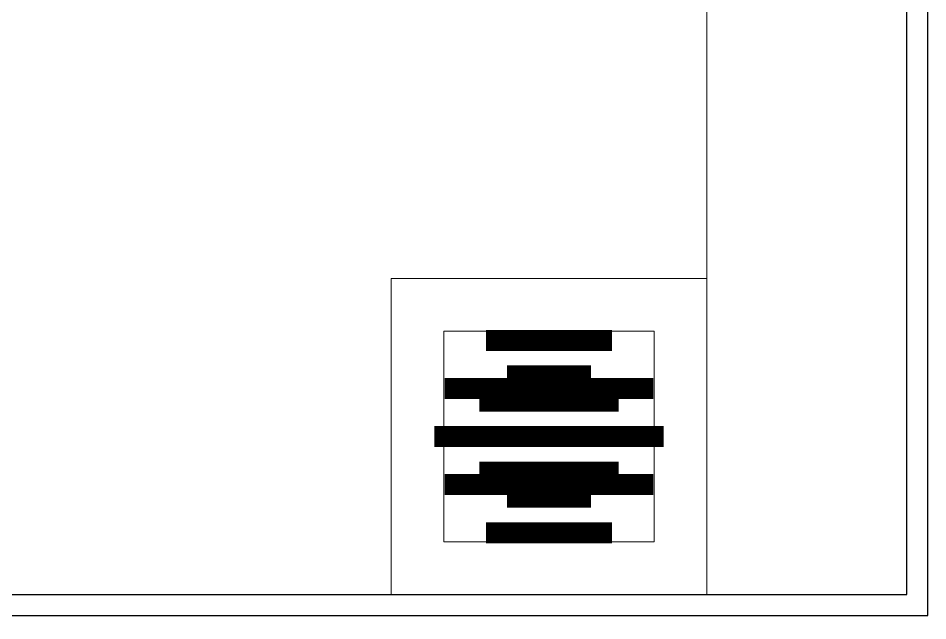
# Model space of a CAD drawing. Header units: millimetres. Extents: x -343543 to 400519, y -115663 to 104219.
# Drawn here: x -173385.3 to -172953.1, y 4467.5 to 4753.7 of the extents above; entities that cross this region are included whole.
import ezdxf

# ---------------------------------------------------------------- set-up
doc = ezdxf.new("R2010")
doc.units = ezdxf.units.MM
doc.layers.get('0').update_dxf_attribs({"color": 231, "lineweight": 0})
for name, color, linetype, lineweight in [('A-SYMBOLS', 10, 'Continuous', 13), ('XREF MAT BANG TUONG XAY$0$01.Xref _MB T1$0$A-FURN', 8, 'Continuous', 5), ('XREF MAT BANG TUONG XAY$0$01.Xref _MB T1$0$A-FURN @ 50', 8, 'Continuous', 5), ('XREF MAT BANG TUONG XAY$0$01.Xref _MB T1$0$A-FURN @ 75', 8, 'Continuous', 5), ('XREF MAT BANG TUONG XAY$0$01.Xref _MB T1$0$A-TEXT', 8, 'Continuous', 25)]:
    doc.layers.add(name, color=color, linetype=linetype, lineweight=lineweight)
doc.layers.add('XREF MAT BANG TUONG XAY$0$A-FNSH', color=8, linetype='Continuous')

# ---------------------------------------------------------------- blocks, each defined once
blk = doc.blocks.new('XREF MAT BANG TUONG XAY$0$01.Xref _MB T1$0$Drain')
at = {"color": 8}
blk.add_lwpolyline([(-1.2, -1.2), (1.2, -1.2), (1.2, 1.2), (-1.2, 1.2)], close=True, dxfattribs=at)
at = {"color": 8, "const_width": 0.16}
for points in [[(0, 0.873), (0, -0.873)], [(-0.3653, 0.793), (-0.3653, -0.793)], [(0.3653, 0.793), (0.3653, -0.793)], [(-0.7306, 0.478), (-0.7306, -0.478)], [(0.7306, 0.478), (0.7306, -0.478)]]:
    blk.add_lwpolyline(points, dxfattribs=at)
blk = doc.blocks.new('*U3473')
at = {"layer": 'XREF MAT BANG TUONG XAY$0$01.Xref _MB T1$0$A-FURN @ 50', "color": 8, "xscale": 41.66666666666719, "yscale": 41.66666666666719, "zscale": 41.66666666666719, "rotation": 90}
blk.add_blockref('XREF MAT BANG TUONG XAY$0$01.Xref _MB T1$0$Drain', (-405, 1555), dxfattribs=at)
at = {"layer": 'XREF MAT BANG TUONG XAY$0$01.Xref _MB T1$0$A-FURN @ 75', "color": 8, "xscale": 62.50000000000078, "yscale": 62.50000000000078, "zscale": 62.50000000000078, "rotation": 90}
blk.add_blockref('XREF MAT BANG TUONG XAY$0$01.Xref _MB T1$0$Drain', (-405, 1555), dxfattribs=at)
blk = doc.blocks.new('XREF MAT BANG TUONG XAY$0$01.Xref _MB T1$0$Phong tam')
at = {"layer": 'XREF MAT BANG TUONG XAY$0$01.Xref _MB T1$0$A-FURN', "color": 8, "elevation": 0}
blk.add_lwpolyline([(-330, 2460), (-235, 2460), (-235, 1480), (-330, 1480)], close=True, dxfattribs=at)
at = {"layer": 'XREF MAT BANG TUONG XAY$0$01.Xref _MB T1$0$A-FURN', "linetype": 'Continuous'}
blk.add_blockref('*U3473', (0, 0), dxfattribs=at)
blk = doc.blocks.new('01.Xref _MB T1')
at = {"layer": 'XREF MAT BANG TUONG XAY$0$01.Xref _MB T1$0$A-TEXT', "color": 8}
blk.add_blockref('XREF MAT BANG TUONG XAY$0$01.Xref _MB T1$0$Phong tam', (8605.00011, 2999.99999), dxfattribs=at)
at = {"layer": 'XREF MAT BANG TUONG XAY$0$A-FNSH', "color": 8}
for points in [[(5585.00065, 3429.9998), (5730.00065, 3430.00006), (5730.00065, 3235.00016), (6819.99957, 3235.00016), (6819.99957, 3435.00006), (6965.00011, 3434.9998), (6965.00011, 3235.00006), (8370.00011, 3234.99991), (8370.00011, 4335.00013), (6965.00011, 4334.99987), (6965.00011, 4134.99998), (6820.00011, 4134.99998), (6820.00011, 4479.99998), (8370.00011, 4480.00014), (8370.00011, 5459.99999), (7175.00045, 5459.99999), (7175.00045, 5604.99999), (8370.00011, 5604.99999), (8370.00011, 6584.99999)], [(5595.00065, 3419.99982), (5720.00065, 3420.00004), (5720.00065, 3225.00016), (6829.99957, 3225.00016), (6829.99957, 3425.00004), (6955.00011, 3424.99982), (6955.00011, 3225.00006), (8380.00011, 3224.9999), (8380.00011, 4345.00014), (6955.00011, 4344.99987), (6955.00011, 4144.99998), (6830.00011, 4144.99998), (6830.00011, 4469.99998), (8380.00011, 4470.00014), (8380.00011, 5469.99999), (7185.00045, 5469.99999), (7185.00045, 5594.99999), (8380.00011, 5594.99999), (8380.00011, 6594.99999)]]:
    blk.add_lwpolyline(points, dxfattribs=at)

msp = doc.modelspace()

# ---------------------------------------------------------------- block references
at = {"layer": 'A-SYMBOLS'}
msp.add_blockref('01.Xref _MB T1', (-181333.08, 0), dxfattribs=at)

doc.saveas('drawing.dxf')
